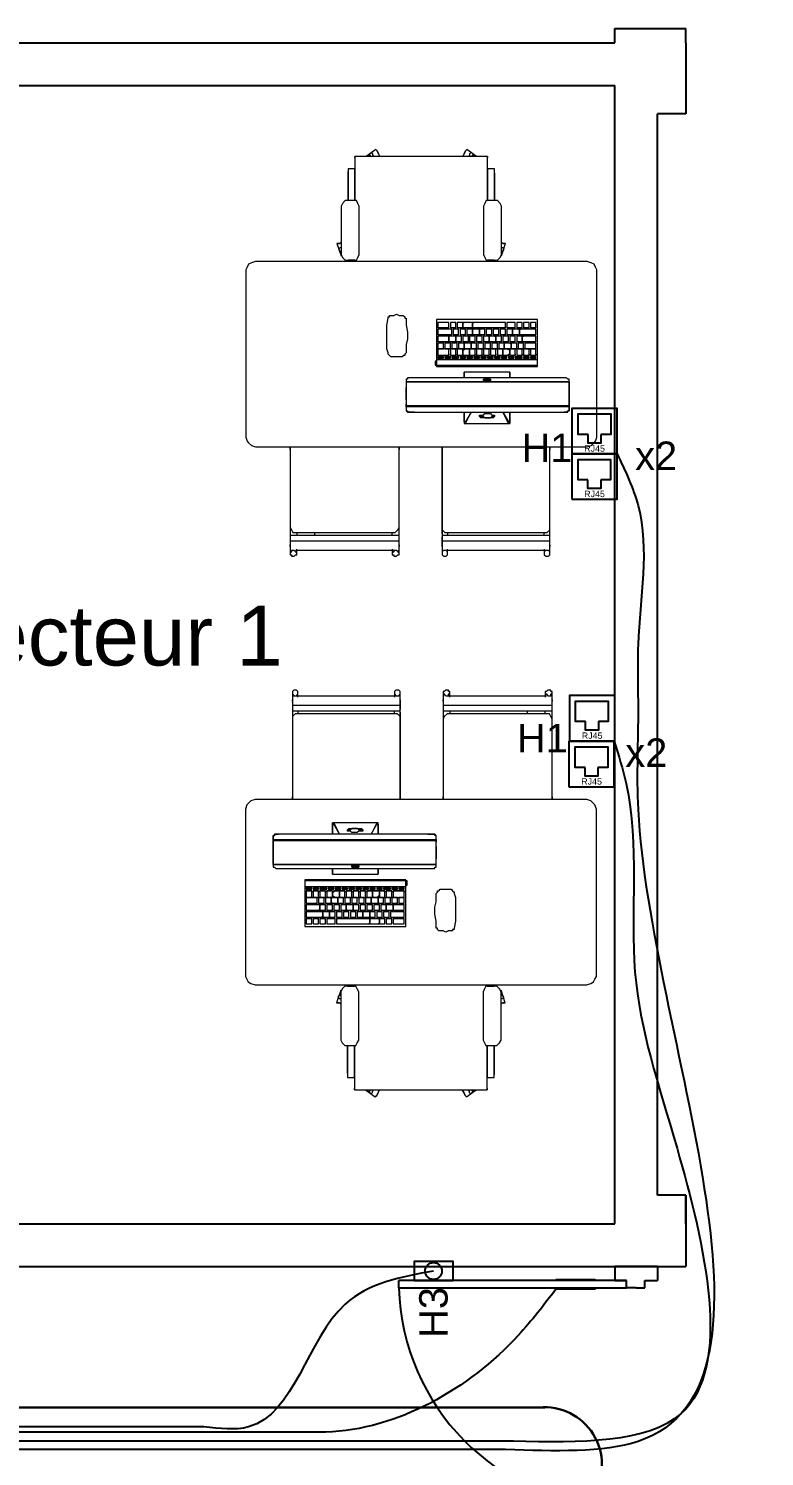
# Model space of a CAD drawing. Header units: metres. Extents: x 131 to 1703, y 190 to 2058.
# Drawn here: x 1506.79 to 1509.38, y 1999.52 to 2004.54 of the extents above; entities that cross this region are included whole.
import ezdxf

# ---------------------------------------------------------------- set-up
doc = ezdxf.new("R2010")
doc.units = ezdxf.units.M
for name, color, linetype in [('Cables Lecteur de badge et autres', 7, 'Continuous'), ('Cables RJ45', 7, 'Continuous'), ('Lecteur de Badge & autres', 7, 'Continuous'), ('Mobilier', 7, 'Continuous'), ('Murs', 7, 'Continuous'), ('Noms Locaux', 7, 'Continuous'), ('Portes', 7, 'Continuous'), ('Prise RJ45', 7, 'Continuous')]:
    doc.layers.add(name, color=color, linetype=linetype)
doc.layers.add('Chemin de cable', color=7, linetype='Continuous', lineweight=30)
doc.styles.get("Standard").update_dxf_attribs({"font": 'arial.ttf'})

# ---------------------------------------------------------------- blocks, each defined once
blk = doc.blocks.new('Table avec ordinateur')
at = {"layer": 'Mobilier', "lineweight": 9}
for points in [[(1468.4144, 1994.5876), (1468.4027, 1994.5793)], [(1468.5361, 1994.5793), (1468.5244, 1994.5876)], [(1468.3894, 1994.5776), (1468.3894, 1994.5793), (1468.3894, 1994.5776), (1468.3894, 1994.576), (1468.3894, 1994.571), (1468.3894, 1994.5676), (1468.3894, 1994.566), (1468.3894, 1994.5643), (1468.3894, 1994.551), (1468.3894, 1994.5493), (1468.3894, 1994.546), (1468.3894, 1994.5426), (1468.3894, 1994.526), (1468.3894, 1994.5543), (1468.3894, 1994.561), (1468.3894, 1994.5643), (1468.3811, 1994.5643), (1468.3811, 1994.561), (1468.3811, 1994.5543), (1468.3811, 1994.5576), (1468.3811, 1994.561), (1468.3811, 1994.556), (1468.3811, 1994.5543), (1468.3811, 1994.5493), (1468.3811, 1994.5426), (1468.3811, 1994.526), (1468.3811, 1994.5543)], [(1468.5494, 1994.5793), (1468.3894, 1994.5793)], [(1468.4127, 1994.5793), (1468.4111, 1994.581), (1468.4111, 1994.5826), (1468.4094, 1994.5843), (1468.4061, 1994.581), (1468.4077, 1994.581), (1468.4077, 1994.5793)], [(1468.5311, 1994.5793), (1468.5311, 1994.581), (1468.5327, 1994.581), (1468.5294, 1994.5843), (1468.5277, 1994.5826), (1468.5277, 1994.581), (1468.5261, 1994.5793)], [(1468.5577, 1994.5543), (1468.5577, 1994.526), (1468.5577, 1994.5426), (1468.5577, 1994.5493), (1468.5577, 1994.5543), (1468.5577, 1994.5576), (1468.5577, 1994.5593), (1468.5577, 1994.5576), (1468.5577, 1994.5543), (1468.5577, 1994.5593), (1468.5577, 1994.5626), (1468.5577, 1994.5643), (1468.5494, 1994.5643), (1468.5494, 1994.5626), (1468.5494, 1994.5593), (1468.5494, 1994.5543), (1468.5494, 1994.526), (1468.5494, 1994.5426), (1468.5494, 1994.546), (1468.5494, 1994.5493), (1468.5494, 1994.551), (1468.5494, 1994.5643), (1468.5494, 1994.566), (1468.5494, 1994.5676), (1468.5494, 1994.571), (1468.5494, 1994.576), (1468.5494, 1994.5776), (1468.5494, 1994.5793), (1468.5494, 1994.5776)], [(1468.3811, 1994.561), (1468.3811, 1994.5593), (1468.3811, 1994.5543), (1468.3811, 1994.5493), (1468.3811, 1994.5426)], [(1468.5577, 1994.5593), (1468.5577, 1994.556), (1468.5577, 1994.5543), (1468.5577, 1994.5493), (1468.5577, 1994.5426)], [(1468.3677, 1994.4743), (1468.3727, 1994.4593)], [(1468.3727, 1994.4693), (1468.3711, 1994.4693), (1468.3694, 1994.4676), (1468.3711, 1994.4643), (1468.3727, 1994.4643), (1468.3727, 1994.466)], [(1468.5661, 1994.4593), (1468.5711, 1994.4743)], [(1468.5661, 1994.466), (1468.5661, 1994.4643), (1468.5677, 1994.4643), (1468.5694, 1994.4676), (1468.5677, 1994.4693), (1468.5661, 1994.4693)], [(1468.3727, 1994.4593), (1468.3727, 1994.4593)], [(1468.3894, 1994.4526), (1468.3894, 1994.4543), (1468.3811, 1994.4543)], [(1468.5577, 1994.4543), (1468.5494, 1994.4543), (1468.5494, 1994.4526)], [(1468.5661, 1994.4593), (1468.5661, 1994.4593)], [(1468.4894, 1994.3793), (1468.4894, 1994.3793)], [(1468.5027, 1994.3726), (1468.4894, 1994.3726)], [(1468.5061, 1994.3643), (1468.4894, 1994.3643)], [(1468.5027, 1994.3793), (1468.5027, 1994.3793)], [(1468.5044, 1994.3793), (1468.5044, 1994.3793)], [(1468.5111, 1994.3726), (1468.5044, 1994.3726)], [(1468.5044, 1994.3726), (1468.5044, 1994.3726)], [(1468.5061, 1994.371), (1468.5061, 1994.371)], [(1468.5061, 1994.3643), (1468.5061, 1994.3643)], [(1468.5144, 1994.3643), (1468.5077, 1994.3643)], [(1468.5127, 1994.3793), (1468.5127, 1994.3793)], [(1468.5711, 1994.3726), (1468.5327, 1994.3726), (1468.5311, 1994.3726), (1468.5211, 1994.3726), (1468.5194, 1994.3726), (1468.5127, 1994.3726)], [(1468.5127, 1994.3726), (1468.5127, 1994.3726)], [(1468.5144, 1994.371), (1468.5144, 1994.371)], [(1468.5144, 1994.3643), (1468.5144, 1994.3643)], [(1468.5227, 1994.3643), (1468.5161, 1994.3643)], [(1468.5194, 1994.3793), (1468.5211, 1994.3793)], [(1468.5194, 1994.3726), (1468.5194, 1994.3743)], [(1468.5211, 1994.3726), (1468.5211, 1994.3726)], [(1468.5227, 1994.371), (1468.5227, 1994.371)], [(1468.5227, 1994.3643), (1468.5227, 1994.3643)], [(1468.5461, 1994.3643), (1468.5394, 1994.3643), (1468.5377, 1994.3643), (1468.5327, 1994.3643), (1468.5311, 1994.3643), (1468.5244, 1994.3643)], [(1468.5311, 1994.3793), (1468.5311, 1994.3793)], [(1468.5311, 1994.3793), (1468.5327, 1994.3793)], [(1468.5311, 1994.371), (1468.5311, 1994.371)], [(1468.5311, 1994.3643), (1468.5311, 1994.3643)], [(1468.5377, 1994.3643), (1468.5377, 1994.3643)], [(1468.5394, 1994.371), (1468.5394, 1994.371)], [(1468.5461, 1994.371), (1468.5461, 1994.371)], [(1468.5461, 1994.3643), (1468.5461, 1994.3643)], [(1468.5544, 1994.3643), (1468.5477, 1994.3643)], [(1468.5544, 1994.371), (1468.5544, 1994.371)], [(1468.5544, 1994.3643), (1468.5544, 1994.3643)], [(1468.5627, 1994.3643), (1468.5561, 1994.3643)], [(1468.5627, 1994.371), (1468.5627, 1994.371)], [(1468.5627, 1994.3643), (1468.5627, 1994.3643)], [(1468.5711, 1994.3643), (1468.5644, 1994.3643)], [(1468.5711, 1994.3793), (1468.5711, 1994.3793)], [(1468.5711, 1994.371), (1468.5711, 1994.371)], [(1468.5711, 1994.3643), (1468.5711, 1994.3643)], [(1468.5727, 1994.3793), (1468.5727, 1994.3793)], [(1468.5827, 1994.3726), (1468.5727, 1994.3726)], [(1468.5861, 1994.3643), (1468.5811, 1994.3643), (1468.5794, 1994.3643), (1468.5727, 1994.3643)], [(1468.5794, 1994.371), (1468.5794, 1994.371)], [(1468.5794, 1994.3643), (1468.5794, 1994.3643)], [(1468.5827, 1994.3793), (1468.5827, 1994.3793)], [(1468.5844, 1994.3793), (1468.5844, 1994.3793)], [(1468.5911, 1994.3726), (1468.5844, 1994.3726)], [(1468.5844, 1994.3726), (1468.5844, 1994.3726)], [(1468.5861, 1994.371), (1468.5877, 1994.371), (1468.5877, 1994.3643), (1468.5894, 1994.3643), (1468.6077, 1994.3643), (1468.6077, 1994.371), (1468.5894, 1994.371), (1468.5877, 1994.371), (1468.5894, 1994.371)], [(1468.5861, 1994.3643), (1468.5861, 1994.3643)], [(1468.6077, 1994.3643), (1468.5894, 1994.3643), (1468.5877, 1994.3643)], [(1468.5927, 1994.3793), (1468.5927, 1994.3793)], [(1468.5994, 1994.3726), (1468.5927, 1994.3726)], [(1468.5927, 1994.3726), (1468.5927, 1994.3726)], [(1468.6011, 1994.3793), (1468.6011, 1994.3793)], [(1468.6077, 1994.3726), (1468.6011, 1994.3726)], [(1468.6011, 1994.3726), (1468.6011, 1994.3726)], [(1468.6077, 1994.371), (1468.6077, 1994.371)], [(1468.5177, 1994.356), (1468.5111, 1994.356), (1468.5094, 1994.356), (1468.5044, 1994.356), (1468.5027, 1994.356), (1468.4894, 1994.356)], [(1468.4961, 1994.3476), (1468.4894, 1994.3476)], [(1468.4961, 1994.3543), (1468.4961, 1994.3543)], [(1468.4961, 1994.3476), (1468.4961, 1994.3476)], [(1468.5044, 1994.3476), (1468.4977, 1994.3476)], [(1468.5027, 1994.3626), (1468.5027, 1994.3626)], [(1468.5027, 1994.3576), (1468.5027, 1994.356)], [(1468.5044, 1994.3543), (1468.5044, 1994.3543)], [(1468.5044, 1994.3476), (1468.5044, 1994.3476)], [(1468.5127, 1994.3476), (1468.5061, 1994.3476)], [(1468.5094, 1994.356), (1468.5094, 1994.356)], [(1468.5111, 1994.3626), (1468.5111, 1994.3626)], [(1468.5127, 1994.3543), (1468.5127, 1994.3543)], [(1468.5127, 1994.3476), (1468.5127, 1994.3476)], [(1468.5361, 1994.3476), (1468.5294, 1994.3476), (1468.5277, 1994.3476), (1468.5227, 1994.3476), (1468.5211, 1994.3476), (1468.5144, 1994.3476)], [(1468.5177, 1994.3626), (1468.5177, 1994.3626)], [(1468.5177, 1994.356), (1468.5177, 1994.356)], [(1468.5261, 1994.356), (1468.5194, 1994.356)], [(1468.5211, 1994.3543), (1468.5211, 1994.3543)], [(1468.5211, 1994.3476), (1468.5211, 1994.3476)], [(1468.5261, 1994.3626), (1468.5261, 1994.3626)], [(1468.5261, 1994.356), (1468.5261, 1994.356)], [(1468.5344, 1994.356), (1468.5277, 1994.356)], [(1468.5277, 1994.3476), (1468.5277, 1994.3476)], [(1468.5294, 1994.3543), (1468.5294, 1994.3543)], [(1468.5344, 1994.3626), (1468.5344, 1994.3626)], [(1468.5344, 1994.356), (1468.5344, 1994.356)], [(1468.5427, 1994.356), (1468.5361, 1994.356)], [(1468.5361, 1994.3543), (1468.5361, 1994.3543)], [(1468.5361, 1994.3476), (1468.5361, 1994.3476)], [(1468.5444, 1994.3476), (1468.5377, 1994.3476)], [(1468.5427, 1994.3626), (1468.5427, 1994.3626)], [(1468.5427, 1994.356), (1468.5427, 1994.356)], [(1468.5577, 1994.356), (1468.5527, 1994.356), (1468.5511, 1994.356), (1468.5444, 1994.356)], [(1468.5444, 1994.3543), (1468.5444, 1994.3543)], [(1468.5444, 1994.3476), (1468.5444, 1994.3476)], [(1468.5527, 1994.3476), (1468.5461, 1994.3476)], [(1468.5511, 1994.3626), (1468.5511, 1994.3626)], [(1468.5511, 1994.356), (1468.5511, 1994.356)], [(1468.5527, 1994.3543), (1468.5527, 1994.3543)], [(1468.5527, 1994.3476), (1468.5527, 1994.3476)], [(1468.5611, 1994.3476), (1468.5544, 1994.3476)], [(1468.5577, 1994.3626), (1468.5594, 1994.3626)], [(1468.5577, 1994.356), (1468.5577, 1994.356)], [(1468.5661, 1994.356), (1468.5594, 1994.356)], [(1468.5611, 1994.3543), (1468.5611, 1994.3543)], [(1468.5611, 1994.3476), (1468.5611, 1994.3476)], [(1468.5761, 1994.3476), (1468.5711, 1994.3476), (1468.5694, 1994.3476), (1468.5627, 1994.3476)], [(1468.5661, 1994.3626), (1468.5661, 1994.3626)], [(1468.5661, 1994.356), (1468.5661, 1994.356)], [(1468.5744, 1994.356), (1468.5677, 1994.356)], [(1468.5694, 1994.3543), (1468.5694, 1994.3543)], [(1468.5694, 1994.3476), (1468.5694, 1994.3476)], [(1468.5744, 1994.3626), (1468.5744, 1994.3626)], [(1468.5744, 1994.356), (1468.5744, 1994.356)], [(1468.5827, 1994.356), (1468.5761, 1994.356)], [(1468.5761, 1994.3543), (1468.5777, 1994.3543)], [(1468.5761, 1994.3476), (1468.5761, 1994.3476)], [(1468.5844, 1994.3476), (1468.5777, 1994.3476)], [(1468.5827, 1994.3626), (1468.5827, 1994.3626)], [(1468.5827, 1994.356), (1468.5827, 1994.356)], [(1468.6077, 1994.356), (1468.5927, 1994.356), (1468.5911, 1994.356), (1468.5844, 1994.356)], [(1468.5844, 1994.3543), (1468.5844, 1994.3543)], [(1468.5844, 1994.3476), (1468.5844, 1994.3476)], [(1468.5927, 1994.3476), (1468.5861, 1994.3476)], [(1468.5911, 1994.3626), (1468.5911, 1994.356), (1468.5927, 1994.356), (1468.6077, 1994.356), (1468.6077, 1994.3626), (1468.5927, 1994.3626), (1468.5911, 1994.3626), (1468.5927, 1994.3626)], [(1468.5911, 1994.3626), (1468.5911, 1994.3626)], [(1468.5911, 1994.356), (1468.5911, 1994.356)], [(1468.5927, 1994.3543), (1468.5927, 1994.3543)], [(1468.5927, 1994.3476), (1468.5927, 1994.3476)], [(1468.6077, 1994.3476), (1468.5944, 1994.3476)], [(1468.6077, 1994.3626), (1468.6077, 1994.3626)], [(1468.6077, 1994.3543), (1468.6077, 1994.3543)], [(1468.4877, 1994.3326), (1468.4861, 1994.3326), (1468.4861, 1994.331), (1468.4861, 1994.3293), (1468.4861, 1994.3276), (1468.6094, 1994.3276), (1468.6094, 1994.3293), (1468.6094, 1994.331), (1468.6094, 1994.3326)], [(1468.6094, 1994.3343), (1468.4877, 1994.3343)], [(1468.4894, 1994.346), (1468.4894, 1994.346)], [(1468.5027, 1994.341), (1468.5027, 1994.3393), (1468.4894, 1994.3393), (1468.4894, 1994.341)], [(1468.4894, 1994.3376), (1468.4894, 1994.3376)], [(1468.4961, 1994.336), (1468.4894, 1994.336)], [(1468.4894, 1994.336), (1468.4894, 1994.336)], [(1468.4961, 1994.3376), (1468.4961, 1994.3376)], [(1468.4977, 1994.3376), (1468.4977, 1994.3376)], [(1468.5044, 1994.336), (1468.4994, 1994.336), (1468.4977, 1994.336)], [(1468.4977, 1994.336), (1468.4977, 1994.336)], [(1468.4994, 1994.336), (1468.4994, 1994.336)], [(1468.5027, 1994.346), (1468.5027, 1994.346)], [(1468.5044, 1994.346), (1468.5044, 1994.346)], [(1468.5111, 1994.341), (1468.5111, 1994.3393), (1468.5044, 1994.3393)], [(1468.5044, 1994.3393), (1468.5044, 1994.3393)], [(1468.5044, 1994.3376), (1468.5044, 1994.3376)], [(1468.5061, 1994.3376), (1468.5077, 1994.3376)], [(1468.5144, 1994.336), (1468.5127, 1994.336), (1468.5077, 1994.336), (1468.5061, 1994.336)], [(1468.5061, 1994.336), (1468.5061, 1994.336)], [(1468.5077, 1994.336), (1468.5077, 1994.336)], [(1468.5127, 1994.346), (1468.5127, 1994.346)], [(1468.5194, 1994.341), (1468.5194, 1994.3393), (1468.5127, 1994.3393)], [(1468.5127, 1994.3393), (1468.5127, 1994.3393)], [(1468.5127, 1994.3376), (1468.5144, 1994.3376)], [(1468.5161, 1994.3376), (1468.5161, 1994.3376)], [(1468.5227, 1994.336), (1468.5211, 1994.336), (1468.5161, 1994.336)], [(1468.5161, 1994.336), (1468.5161, 1994.336)], [(1468.5194, 1994.346), (1468.5211, 1994.346)], [(1468.5277, 1994.341), (1468.5277, 1994.3393), (1468.5261, 1994.3393), (1468.5211, 1994.3393), (1468.5194, 1994.3393)], [(1468.5211, 1994.3393), (1468.5211, 1994.3393)], [(1468.5211, 1994.3376), (1468.5227, 1994.3376)], [(1468.5244, 1994.3376), (1468.5244, 1994.3376)], [(1468.5311, 1994.336), (1468.5244, 1994.336)], [(1468.5244, 1994.336), (1468.5244, 1994.336)], [(1468.5277, 1994.346), (1468.5277, 1994.346)], [(1468.5344, 1994.341), (1468.5344, 1994.3393), (1468.5277, 1994.3393)], [(1468.5277, 1994.3393), (1468.5277, 1994.3393)], [(1468.5311, 1994.3376), (1468.5311, 1994.3376)], [(1468.5327, 1994.3376), (1468.5327, 1994.3376)], [(1468.5394, 1994.336), (1468.5327, 1994.336)], [(1468.5327, 1994.336), (1468.5327, 1994.336)], [(1468.5361, 1994.346), (1468.5361, 1994.346)], [(1468.5427, 1994.341), (1468.5427, 1994.3393), (1468.5361, 1994.3393)], [(1468.5361, 1994.3393), (1468.5361, 1994.3393)], [(1468.5394, 1994.3376), (1468.5394, 1994.3376)], [(1468.5411, 1994.3376), (1468.5411, 1994.3376)], [(1468.5477, 1994.336), (1468.5411, 1994.336)], [(1468.5411, 1994.336), (1468.5411, 1994.336)], [(1468.5444, 1994.346), (1468.5444, 1994.346)], [(1468.5511, 1994.341), (1468.5511, 1994.3393), (1468.5444, 1994.3393)], [(1468.5444, 1994.3393), (1468.5444, 1994.3393)], [(1468.5477, 1994.3376), (1468.5477, 1994.3376)], [(1468.5494, 1994.3376), (1468.5494, 1994.3376)], [(1468.5561, 1994.336), (1468.5494, 1994.336)], [(1468.5494, 1994.336), (1468.5494, 1994.336)], [(1468.5527, 1994.346), (1468.5527, 1994.346)], [(1468.5594, 1994.341), (1468.5594, 1994.3393), (1468.5527, 1994.3393)], [(1468.5527, 1994.3393), (1468.5527, 1994.3393)], [(1468.5561, 1994.3376), (1468.5561, 1994.3376)], [(1468.5577, 1994.3376), (1468.5577, 1994.3376)], [(1468.5644, 1994.336), (1468.5577, 1994.336)], [(1468.5577, 1994.336), (1468.5577, 1994.336)], [(1468.5611, 1994.346), (1468.5611, 1994.346)], [(1468.5677, 1994.341), (1468.5677, 1994.3393), (1468.5611, 1994.3393)], [(1468.5611, 1994.3393), (1468.5611, 1994.3393)], [(1468.5644, 1994.3376), (1468.5644, 1994.3376)], [(1468.5661, 1994.3376), (1468.5661, 1994.3376)], [(1468.5727, 1994.336), (1468.5661, 1994.336)], [(1468.5661, 1994.336), (1468.5661, 1994.336)], [(1468.5677, 1994.346), (1468.5677, 1994.346)], [(1468.5761, 1994.341), (1468.5744, 1994.3393), (1468.5694, 1994.3393), (1468.5677, 1994.3393)], [(1468.5694, 1994.3393), (1468.5694, 1994.3393)], [(1468.5727, 1994.3376), (1468.5727, 1994.3376)], [(1468.5744, 1994.3376), (1468.5744, 1994.3376)], [(1468.5811, 1994.336), (1468.5761, 1994.336), (1468.5744, 1994.336)], [(1468.5744, 1994.336), (1468.5744, 1994.336)], [(1468.5761, 1994.346), (1468.5761, 1994.346)], [(1468.5827, 1994.341), (1468.5827, 1994.3393), (1468.5761, 1994.3393)], [(1468.5761, 1994.3393), (1468.5761, 1994.3393)], [(1468.5761, 1994.336), (1468.5761, 1994.336)], [(1468.5811, 1994.3376), (1468.5811, 1994.3376)], [(1468.5827, 1994.3376), (1468.5844, 1994.3376)], [(1468.5911, 1994.336), (1468.5894, 1994.336), (1468.5844, 1994.336), (1468.5827, 1994.336)], [(1468.5827, 1994.336), (1468.5827, 1994.336)], [(1468.5844, 1994.346), (1468.5844, 1994.346)], [(1468.5911, 1994.341), (1468.5911, 1994.3393), (1468.5844, 1994.3393)], [(1468.5844, 1994.3393), (1468.5844, 1994.3393)], [(1468.5844, 1994.336), (1468.5844, 1994.336)], [(1468.5894, 1994.3376), (1468.5911, 1994.3376)], [(1468.5927, 1994.346), (1468.5927, 1994.346)], [(1468.5994, 1994.341), (1468.5994, 1994.3393), (1468.5927, 1994.3393)], [(1468.5927, 1994.3393), (1468.5927, 1994.3393)], [(1468.5927, 1994.3376), (1468.5927, 1994.3376)], [(1468.5994, 1994.336), (1468.5977, 1994.336), (1468.5927, 1994.336)], [(1468.5927, 1994.336), (1468.5927, 1994.336)], [(1468.5977, 1994.3376), (1468.5994, 1994.3376)], [(1468.6011, 1994.346), (1468.6011, 1994.346)], [(1468.6077, 1994.341), (1468.6077, 1994.3393), (1468.6011, 1994.3393)], [(1468.6011, 1994.3393), (1468.6011, 1994.3393)], [(1468.6011, 1994.3376), (1468.6011, 1994.3376)], [(1468.6077, 1994.336), (1468.6011, 1994.336)], [(1468.6011, 1994.336), (1468.6011, 1994.336)], [(1468.6077, 1994.3376), (1468.6077, 1994.3376)], [(1468.5761, 1994.3193), (1468.5761, 1994.3126), (1468.5761, 1994.3193), (1468.5211, 1994.3193), (1468.5211, 1994.3126), (1468.5211, 1994.3193)], [(1468.5211, 1994.3193), (1468.5211, 1994.3193)], [(1468.5761, 1994.3193), (1468.5761, 1994.3193)], [(1468.4511, 1994.3076), (1468.4511, 1994.306), (1468.4511, 1994.2793), (1468.4511, 1994.2726), (1468.4527, 1994.2726), (1468.4527, 1994.271), (1468.4544, 1994.271), (1468.4561, 1994.271), (1468.6411, 1994.271)], [(1468.6477, 1994.3026), (1468.6477, 1994.2726), (1468.6461, 1994.2726), (1468.6444, 1994.271), (1468.6427, 1994.271), (1468.6411, 1994.271), (1468.6427, 1994.271), (1468.6444, 1994.271), (1468.6461, 1994.2726), (1468.6477, 1994.2726), (1468.6477, 1994.2793), (1468.6461, 1994.2776), (1468.6444, 1994.2776), (1468.6427, 1994.2776), (1468.6411, 1994.2776), (1468.4561, 1994.2776), (1468.4544, 1994.2776), (1468.4527, 1994.2776), (1468.4511, 1994.2776), (1468.4511, 1994.2793), (1468.4511, 1994.281)], [(1468.4511, 1994.3026), (1468.4511, 1994.2726), (1468.4527, 1994.2726), (1468.4527, 1994.271), (1468.4544, 1994.271), (1468.4561, 1994.271), (1468.6411, 1994.271), (1468.6427, 1994.271), (1468.6444, 1994.271), (1468.6461, 1994.271), (1468.6461, 1994.2726), (1468.6477, 1994.2726)], [(1468.4511, 1994.286), (1468.4511, 1994.2993), (1468.4511, 1994.301)], [(1468.5444, 1994.3093), (1468.5444, 1994.3076)], [(1468.5527, 1994.3076), (1468.5527, 1994.3093), (1468.5511, 1994.3093), (1468.5494, 1994.3093), (1468.5477, 1994.3093), (1468.5461, 1994.3093), (1468.5477, 1994.3093), (1468.5494, 1994.3093), (1468.5494, 1994.311), (1468.5494, 1994.3093), (1468.5511, 1994.3093), (1468.5527, 1994.3093)], [(1468.6477, 1994.3076), (1468.6477, 1994.306), (1468.6477, 1994.2793), (1468.6477, 1994.281)], [(1468.6477, 1994.2793), (1468.6461, 1994.2776), (1468.6444, 1994.2776), (1468.6427, 1994.2776), (1468.6411, 1994.2776), (1468.4561, 1994.2776), (1468.4544, 1994.2776), (1468.4527, 1994.2776), (1468.4511, 1994.2776), (1468.4511, 1994.2793)], [(1468.4511, 1994.2726), (1468.4527, 1994.271), (1468.4544, 1994.271), (1468.4561, 1994.271)], [(1468.4611, 1994.271), (1468.4594, 1994.271), (1468.4527, 1994.271)], [(1468.4594, 1994.271), (1468.6377, 1994.271), (1468.6461, 1994.271)], [(1468.5227, 1994.2576), (1468.5294, 1994.271), (1468.5227, 1994.2593), (1468.5211, 1994.2593), (1468.5211, 1994.261), (1468.5211, 1994.2626), (1468.5211, 1994.2643), (1468.5211, 1994.266), (1468.5211, 1994.271), (1468.5211, 1994.266), (1468.5211, 1994.2643), (1468.5211, 1994.2626), (1468.5211, 1994.261), (1468.5211, 1994.2593), (1468.5211, 1994.2576), (1468.5227, 1994.2576), (1468.5761, 1994.2576)], [(1468.5394, 1994.266), (1468.5411, 1994.266), (1468.5427, 1994.266), (1468.5444, 1994.266), (1468.5461, 1994.2643), (1468.5477, 1994.2643), (1468.5494, 1994.2643), (1468.5527, 1994.2643), (1468.5544, 1994.266), (1468.5561, 1994.266), (1468.5577, 1994.266)], [(1468.3111, 1994.2293), (1468.3111, 1994.1326), (1468.3127, 1994.1293), (1468.3144, 1994.126), (1468.3194, 1994.126), (1468.4344, 1994.126), (1468.4377, 1994.126), (1468.4411, 1994.1293), (1468.4427, 1994.1326), (1468.4427, 1994.2293), (1468.4427, 1994.226), (1468.4427, 1994.2293)], [(1468.3111, 1994.226), (1468.3111, 1994.2293), (1468.3111, 1994.226), (1468.3111, 1994.126), (1468.3111, 1994.1243), (1468.3111, 1994.1176), (1468.3111, 1994.1126), (1468.3111, 1994.1093), (1468.3111, 1994.101)], [(1468.4944, 1994.2293), (1468.4944, 1994.1326), (1468.4944, 1994.1293), (1468.4977, 1994.126), (1468.5011, 1994.126), (1468.6177, 1994.126), (1468.6211, 1994.126), (1468.6244, 1994.1293), (1468.6244, 1994.1326), (1468.6244, 1994.2293), (1468.6244, 1994.226), (1468.6244, 1994.2293)], [(1468.4944, 1994.226), (1468.4944, 1994.2293), (1468.4944, 1994.226), (1468.4944, 1994.126), (1468.4944, 1994.1243), (1468.4944, 1994.1176), (1468.4944, 1994.1126), (1468.4944, 1994.1093), (1468.4944, 1994.101)], [(1468.4427, 1994.101), (1468.4427, 1994.1093), (1468.4427, 1994.1126), (1468.4427, 1994.1176), (1468.4427, 1994.126), (1468.4427, 1994.226)], [(1468.4427, 1994.226), (1468.4427, 1994.226)], [(1468.6244, 1994.101), (1468.6244, 1994.1093), (1468.6244, 1994.1126), (1468.6244, 1994.1176), (1468.6244, 1994.126), (1468.6244, 1994.226)], [(1468.6244, 1994.226), (1468.6244, 1994.226)], [(1468.3194, 1994.126), (1468.3194, 1994.1226)], [(1468.4344, 1994.1226), (1468.4344, 1994.1243), (1468.4344, 1994.126)], [(1468.5011, 1994.126), (1468.5011, 1994.1226)], [(1468.6177, 1994.1226), (1468.6177, 1994.1243), (1468.6177, 1994.126)], [(1468.3111, 1994.116), (1468.3111, 1994.1043), (1468.3127, 1994.1043)], [(1468.3111, 1994.1093), (1468.3111, 1994.111)], [(1468.3194, 1994.101), (1468.3194, 1994.106)], [(1468.4344, 1994.106), (1468.4344, 1994.101)], [(1468.4411, 1994.1043), (1468.4427, 1994.1043), (1468.4427, 1994.116)], [(1468.4944, 1994.116), (1468.4944, 1994.1043)], [(1468.4944, 1994.1093), (1468.4944, 1994.111)], [(1468.5011, 1994.101), (1468.5011, 1994.106)], [(1468.6177, 1994.106), (1468.6177, 1994.101)], [(1468.6244, 1994.1043), (1468.6244, 1994.116)], [(1468.4361, 1994.1043), (1468.4344, 1994.1043), (1468.3194, 1994.1043), (1468.3177, 1994.1043)], [(1468.4944, 1994.1043), (1468.4944, 1994.1043)], [(1468.5011, 1994.1043), (1468.5011, 1994.1043)], [(1468.6194, 1994.1043), (1468.6177, 1994.1043), (1468.5011, 1994.1043)], [(1468.6244, 1994.1043), (1468.6244, 1994.1043)]]:
    blk.add_lwpolyline(points, dxfattribs=at)
for points in [[(1468.4194, 1994.5793), (1468.4177, 1994.5826), (1468.4161, 1994.586), (1468.4144, 1994.5876), (1468.4161, 1994.586), (1468.4177, 1994.5826)], [(1468.5194, 1994.5793), (1468.5211, 1994.5826), (1468.5227, 1994.586), (1468.5244, 1994.5876), (1468.5227, 1994.586), (1468.5211, 1994.5826)], [(1468.3811, 1994.526), (1468.3777, 1994.526), (1468.3744, 1994.5226), (1468.3727, 1994.5193), (1468.3727, 1994.461), (1468.3744, 1994.4576), (1468.3777, 1994.4543), (1468.3811, 1994.4543), (1468.3861, 1994.4543), (1468.3911, 1994.4543), (1468.3927, 1994.4576), (1468.3944, 1994.461), (1468.3944, 1994.5193), (1468.3927, 1994.5226), (1468.3911, 1994.526), (1468.3861, 1994.526)], [(1468.5527, 1994.526), (1468.5477, 1994.526), (1468.5461, 1994.5226), (1468.5444, 1994.5193), (1468.5444, 1994.461), (1468.5461, 1994.4576), (1468.5477, 1994.4543), (1468.5527, 1994.4543), (1468.5577, 1994.4543), (1468.5611, 1994.4543), (1468.5644, 1994.4576), (1468.5661, 1994.461), (1468.5661, 1994.5193), (1468.5644, 1994.5226), (1468.5611, 1994.526), (1468.5577, 1994.526)], [(1468.3727, 1994.476), (1468.3711, 1994.4743), (1468.3677, 1994.4743), (1468.3711, 1994.4743)], [(1468.5661, 1994.476), (1468.5677, 1994.4743), (1468.5711, 1994.4743), (1468.5677, 1994.4743)], [(1468.2727, 1994.2293), (1468.6661, 1994.2293), (1468.6694, 1994.2293), (1468.6744, 1994.231), (1468.6777, 1994.2343), (1468.6794, 1994.236), (1468.6811, 1994.241), (1468.6811, 1994.2443), (1468.6811, 1994.4376), (1468.6811, 1994.4426), (1468.6794, 1994.446), (1468.6777, 1994.4493), (1468.6744, 1994.451), (1468.6694, 1994.4526), (1468.6661, 1994.4526), (1468.2727, 1994.4526), (1468.2694, 1994.4526), (1468.2644, 1994.451), (1468.2611, 1994.4493), (1468.2594, 1994.446), (1468.2577, 1994.4426), (1468.2577, 1994.4376), (1468.2577, 1994.2443), (1468.2577, 1994.241), (1468.2594, 1994.236), (1468.2611, 1994.2343), (1468.2644, 1994.231), (1468.2694, 1994.2293)], [(1468.4444, 1994.3376), (1468.4427, 1994.3376), (1468.4411, 1994.3376), (1468.4394, 1994.3376), (1468.4377, 1994.3376), (1468.4361, 1994.3376), (1468.4344, 1994.3376), (1468.4327, 1994.3376), (1468.4311, 1994.3393), (1468.4294, 1994.341), (1468.4294, 1994.3426), (1468.4277, 1994.3476), (1468.4277, 1994.3526), (1468.4277, 1994.3593), (1468.4277, 1994.3676), (1468.4277, 1994.376), (1468.4294, 1994.3843), (1468.4294, 1994.386), (1468.4311, 1994.386), (1468.4311, 1994.3876), (1468.4327, 1994.3876), (1468.4361, 1994.3876), (1468.4394, 1994.3893), (1468.4427, 1994.3876), (1468.4461, 1994.3876), (1468.4477, 1994.3876), (1468.4494, 1994.386), (1468.4494, 1994.3843), (1468.4511, 1994.3843), (1468.4511, 1994.376), (1468.4527, 1994.3676), (1468.4527, 1994.3593), (1468.4511, 1994.3526), (1468.4511, 1994.3476), (1468.4511, 1994.3426), (1468.4494, 1994.341), (1468.4494, 1994.3393), (1468.4477, 1994.3393), (1468.4461, 1994.3376)], [(1468.4877, 1994.3826), (1468.4877, 1994.3293), (1468.4877, 1994.3276), (1468.4877, 1994.326), (1468.6094, 1994.326), (1468.6094, 1994.3276), (1468.6094, 1994.3293), (1468.6094, 1994.3826)], [(1468.5027, 1994.3793), (1468.4894, 1994.3793), (1468.4894, 1994.3726), (1468.5027, 1994.3726)], [(1468.4894, 1994.371), (1468.4894, 1994.3643), (1468.5061, 1994.3643), (1468.5061, 1994.371)], [(1468.5111, 1994.3793), (1468.5044, 1994.3793), (1468.5044, 1994.3743), (1468.5044, 1994.3726), (1468.5111, 1994.3726)], [(1468.5077, 1994.371), (1468.5077, 1994.3643), (1468.5144, 1994.3643), (1468.5144, 1994.371)], [(1468.5194, 1994.3793), (1468.5127, 1994.3793), (1468.5127, 1994.3743), (1468.5127, 1994.3726), (1468.5194, 1994.3726)], [(1468.5161, 1994.371), (1468.5161, 1994.3643), (1468.5227, 1994.3643), (1468.5227, 1994.371)], [(1468.5311, 1994.3793), (1468.5211, 1994.3793), (1468.5194, 1994.3793), (1468.5194, 1994.3743), (1468.5194, 1994.3726), (1468.5211, 1994.3726), (1468.5311, 1994.3726)], [(1468.5244, 1994.371), (1468.5244, 1994.3643), (1468.5311, 1994.3643), (1468.5311, 1994.371)], [(1468.5711, 1994.3793), (1468.5327, 1994.3793), (1468.5311, 1994.3793), (1468.5311, 1994.3726), (1468.5327, 1994.3726), (1468.5711, 1994.3726)], [(1468.5311, 1994.371), (1468.5311, 1994.3643), (1468.5327, 1994.3643), (1468.5377, 1994.3643), (1468.5394, 1994.3643), (1468.5394, 1994.371), (1468.5377, 1994.371), (1468.5327, 1994.371)], [(1468.5394, 1994.371), (1468.5394, 1994.3643), (1468.5461, 1994.3643), (1468.5461, 1994.371)], [(1468.5477, 1994.371), (1468.5477, 1994.3643), (1468.5544, 1994.3643), (1468.5544, 1994.371)], [(1468.5561, 1994.371), (1468.5561, 1994.3643), (1468.5627, 1994.3643), (1468.5627, 1994.371)], [(1468.5644, 1994.371), (1468.5644, 1994.3643), (1468.5711, 1994.3643), (1468.5711, 1994.371)], [(1468.5827, 1994.3793), (1468.5727, 1994.3793), (1468.5727, 1994.3726), (1468.5827, 1994.3726)], [(1468.5727, 1994.371), (1468.5727, 1994.3643), (1468.5794, 1994.3643), (1468.5794, 1994.371)], [(1468.5794, 1994.371), (1468.5794, 1994.3643), (1468.5811, 1994.3643), (1468.5861, 1994.3643), (1468.5877, 1994.3643), (1468.5877, 1994.371), (1468.5861, 1994.371), (1468.5811, 1994.371)], [(1468.5911, 1994.3793), (1468.5844, 1994.3793), (1468.5844, 1994.3743), (1468.5844, 1994.3726), (1468.5911, 1994.3726)], [(1468.5994, 1994.3793), (1468.5927, 1994.3793), (1468.5927, 1994.3743), (1468.5927, 1994.3726), (1468.5994, 1994.3726)], [(1468.6077, 1994.3793), (1468.6011, 1994.3793), (1468.6011, 1994.3743), (1468.6011, 1994.3726), (1468.6077, 1994.3726)], [(1468.4894, 1994.3626), (1468.4894, 1994.356), (1468.5027, 1994.356), (1468.5027, 1994.3576), (1468.5027, 1994.3626)], [(1468.4894, 1994.3543), (1468.4894, 1994.3493), (1468.4894, 1994.3476), (1468.4961, 1994.3476), (1468.4961, 1994.3493), (1468.4961, 1994.3543)], [(1468.5027, 1994.346), (1468.5027, 1994.3476), (1468.4894, 1994.3476), (1468.4894, 1994.346), (1468.4894, 1994.341), (1468.4894, 1994.3393), (1468.5027, 1994.3393), (1468.5027, 1994.341)], [(1468.4977, 1994.3543), (1468.4977, 1994.3493), (1468.4977, 1994.3476), (1468.5044, 1994.3476), (1468.5044, 1994.3493), (1468.5044, 1994.3543)], [(1468.5027, 1994.3626), (1468.5027, 1994.356), (1468.5044, 1994.356), (1468.5094, 1994.356), (1468.5111, 1994.356), (1468.5111, 1994.3576), (1468.5111, 1994.3626), (1468.5094, 1994.3626), (1468.5044, 1994.3626)], [(1468.5111, 1994.346), (1468.5111, 1994.3476), (1468.5044, 1994.3476), (1468.5044, 1994.346), (1468.5044, 1994.341), (1468.5044, 1994.3393), (1468.5111, 1994.3393), (1468.5111, 1994.341)], [(1468.5061, 1994.3543), (1468.5061, 1994.3493), (1468.5061, 1994.3476), (1468.5127, 1994.3476), (1468.5127, 1994.3493), (1468.5127, 1994.3543)], [(1468.5111, 1994.3626), (1468.5111, 1994.356), (1468.5177, 1994.356), (1468.5177, 1994.3576), (1468.5177, 1994.3626)], [(1468.5194, 1994.346), (1468.5194, 1994.3476), (1468.5127, 1994.3476), (1468.5127, 1994.346), (1468.5127, 1994.341), (1468.5127, 1994.3393), (1468.5194, 1994.3393), (1468.5194, 1994.341)], [(1468.5144, 1994.3543), (1468.5144, 1994.3493), (1468.5144, 1994.3476), (1468.5211, 1994.3476), (1468.5211, 1994.3493), (1468.5211, 1994.3543)], [(1468.5194, 1994.3626), (1468.5194, 1994.356), (1468.5261, 1994.356), (1468.5261, 1994.3576), (1468.5261, 1994.3626)], [(1468.5277, 1994.346), (1468.5261, 1994.3476), (1468.5211, 1994.3476), (1468.5211, 1994.346), (1468.5194, 1994.346), (1468.5194, 1994.341), (1468.5194, 1994.3393), (1468.5211, 1994.3393), (1468.5261, 1994.3393), (1468.5277, 1994.3393), (1468.5277, 1994.341)], [(1468.5211, 1994.3543), (1468.5211, 1994.3493), (1468.5211, 1994.3476), (1468.5227, 1994.3476), (1468.5277, 1994.3476), (1468.5294, 1994.3476), (1468.5294, 1994.3493), (1468.5294, 1994.3543), (1468.5277, 1994.3543), (1468.5227, 1994.3543)], [(1468.5277, 1994.3626), (1468.5277, 1994.356), (1468.5344, 1994.356), (1468.5344, 1994.3576), (1468.5344, 1994.3626)], [(1468.5344, 1994.346), (1468.5344, 1994.3476), (1468.5277, 1994.3476), (1468.5277, 1994.346), (1468.5277, 1994.341), (1468.5277, 1994.3393), (1468.5344, 1994.3393), (1468.5344, 1994.341)], [(1468.5294, 1994.3543), (1468.5294, 1994.3493), (1468.5294, 1994.3476), (1468.5361, 1994.3476), (1468.5361, 1994.3493), (1468.5361, 1994.3543)], [(1468.5361, 1994.3626), (1468.5361, 1994.356), (1468.5427, 1994.356), (1468.5427, 1994.3576), (1468.5427, 1994.3626)], [(1468.5427, 1994.346), (1468.5427, 1994.3476), (1468.5361, 1994.3476), (1468.5361, 1994.346), (1468.5361, 1994.341), (1468.5361, 1994.3393), (1468.5427, 1994.3393), (1468.5427, 1994.341)], [(1468.5377, 1994.3543), (1468.5377, 1994.3493), (1468.5377, 1994.3476), (1468.5444, 1994.3476), (1468.5444, 1994.3493), (1468.5444, 1994.3543)], [(1468.5444, 1994.3626), (1468.5444, 1994.356), (1468.5511, 1994.356), (1468.5511, 1994.3576), (1468.5511, 1994.3626)], [(1468.5511, 1994.346), (1468.5511, 1994.3476), (1468.5444, 1994.3476), (1468.5444, 1994.346), (1468.5444, 1994.341), (1468.5444, 1994.3393), (1468.5511, 1994.3393), (1468.5511, 1994.341)], [(1468.5461, 1994.3543), (1468.5461, 1994.3493), (1468.5461, 1994.3476), (1468.5527, 1994.3476), (1468.5527, 1994.3493), (1468.5527, 1994.3543)], [(1468.5511, 1994.3626), (1468.5511, 1994.356), (1468.5527, 1994.356), (1468.5577, 1994.356), (1468.5594, 1994.356), (1468.5594, 1994.3576), (1468.5594, 1994.3626), (1468.5577, 1994.3626), (1468.5527, 1994.3626)], [(1468.5594, 1994.346), (1468.5594, 1994.3476), (1468.5527, 1994.3476), (1468.5527, 1994.346), (1468.5527, 1994.341), (1468.5527, 1994.3393), (1468.5594, 1994.3393), (1468.5594, 1994.341)], [(1468.5544, 1994.3543), (1468.5544, 1994.3493), (1468.5544, 1994.3476), (1468.5611, 1994.3476), (1468.5611, 1994.3493), (1468.5611, 1994.3543)], [(1468.5594, 1994.3626), (1468.5594, 1994.356), (1468.5661, 1994.356), (1468.5661, 1994.3576), (1468.5661, 1994.3626)], [(1468.5677, 1994.346), (1468.5677, 1994.3476), (1468.5611, 1994.3476), (1468.5611, 1994.346), (1468.5611, 1994.341), (1468.5611, 1994.3393), (1468.5677, 1994.3393), (1468.5677, 1994.341)], [(1468.5627, 1994.3543), (1468.5627, 1994.3493), (1468.5627, 1994.3476), (1468.5694, 1994.3476), (1468.5694, 1994.3493), (1468.5694, 1994.3543)], [(1468.5677, 1994.3626), (1468.5677, 1994.356), (1468.5744, 1994.356), (1468.5744, 1994.3576), (1468.5744, 1994.3626)], [(1468.5761, 1994.346), (1468.5744, 1994.346), (1468.5744, 1994.3476), (1468.5694, 1994.3476), (1468.5677, 1994.3476), (1468.5677, 1994.346), (1468.5677, 1994.341), (1468.5677, 1994.3393), (1468.5694, 1994.3393), (1468.5744, 1994.3393), (1468.5744, 1994.341), (1468.5761, 1994.341)], [(1468.5694, 1994.3543), (1468.5694, 1994.3493), (1468.5694, 1994.3476), (1468.5711, 1994.3476), (1468.5761, 1994.3476), (1468.5777, 1994.3476), (1468.5777, 1994.3493), (1468.5777, 1994.3543), (1468.5761, 1994.3543), (1468.5711, 1994.3543)], [(1468.5761, 1994.3626), (1468.5761, 1994.356), (1468.5827, 1994.356), (1468.5827, 1994.3576), (1468.5827, 1994.3626)], [(1468.5827, 1994.346), (1468.5827, 1994.3476), (1468.5761, 1994.3476), (1468.5761, 1994.346), (1468.5761, 1994.341), (1468.5761, 1994.3393), (1468.5827, 1994.3393), (1468.5827, 1994.341)], [(1468.5777, 1994.3543), (1468.5777, 1994.3493), (1468.5777, 1994.3476), (1468.5844, 1994.3476), (1468.5844, 1994.3493), (1468.5844, 1994.3543)], [(1468.5844, 1994.3626), (1468.5844, 1994.356), (1468.5911, 1994.356), (1468.5911, 1994.3576), (1468.5911, 1994.3626)], [(1468.5911, 1994.346), (1468.5911, 1994.3476), (1468.5844, 1994.3476), (1468.5844, 1994.346), (1468.5844, 1994.341), (1468.5844, 1994.3393), (1468.5911, 1994.3393), (1468.5911, 1994.341)], [(1468.5861, 1994.3543), (1468.5861, 1994.3493), (1468.5861, 1994.3476), (1468.5927, 1994.3476), (1468.5927, 1994.3493), (1468.5927, 1994.3543)], [(1468.5994, 1994.346), (1468.5994, 1994.3476), (1468.5927, 1994.3476), (1468.5927, 1994.346), (1468.5927, 1994.341), (1468.5927, 1994.3393), (1468.5994, 1994.3393), (1468.5994, 1994.341)], [(1468.5944, 1994.3543), (1468.5944, 1994.3493), (1468.5944, 1994.3476), (1468.6077, 1994.3476), (1468.6077, 1994.3493), (1468.6077, 1994.3543)], [(1468.6077, 1994.346), (1468.6077, 1994.3476), (1468.6011, 1994.3476), (1468.6011, 1994.346), (1468.6011, 1994.341), (1468.6011, 1994.3393), (1468.6077, 1994.3393), (1468.6077, 1994.341)], [(1468.4961, 1994.3376), (1468.4894, 1994.3376), (1468.4894, 1994.336), (1468.4961, 1994.336)], [(1468.5044, 1994.3376), (1468.4977, 1994.3376), (1468.4977, 1994.336), (1468.4994, 1994.336), (1468.5044, 1994.336)], [(1468.5144, 1994.3376), (1468.5127, 1994.3376), (1468.5077, 1994.3376), (1468.5061, 1994.3376), (1468.5061, 1994.336), (1468.5077, 1994.336), (1468.5127, 1994.336), (1468.5144, 1994.336)], [(1468.5227, 1994.3376), (1468.5211, 1994.3376), (1468.5161, 1994.3376), (1468.5161, 1994.336), (1468.5211, 1994.336), (1468.5227, 1994.336)], [(1468.5311, 1994.3376), (1468.5244, 1994.3376), (1468.5244, 1994.336), (1468.5311, 1994.336)], [(1468.5394, 1994.3376), (1468.5327, 1994.3376), (1468.5327, 1994.336), (1468.5394, 1994.336)], [(1468.5477, 1994.3376), (1468.5411, 1994.3376), (1468.5411, 1994.336), (1468.5477, 1994.336)], [(1468.5561, 1994.3376), (1468.5494, 1994.3376), (1468.5494, 1994.336), (1468.5561, 1994.336)], [(1468.5644, 1994.3376), (1468.5577, 1994.3376), (1468.5577, 1994.336), (1468.5644, 1994.336)], [(1468.5727, 1994.3376), (1468.5661, 1994.3376), (1468.5661, 1994.336), (1468.5727, 1994.336)], [(1468.5811, 1994.3376), (1468.5744, 1994.3376), (1468.5744, 1994.336), (1468.5761, 1994.336), (1468.5811, 1994.336)], [(1468.5911, 1994.3376), (1468.5894, 1994.3376), (1468.5844, 1994.3376), (1468.5827, 1994.3376), (1468.5827, 1994.336), (1468.5844, 1994.336), (1468.5894, 1994.336), (1468.5911, 1994.336)], [(1468.5994, 1994.3376), (1468.5977, 1994.3376), (1468.5927, 1994.3376), (1468.5927, 1994.336), (1468.5977, 1994.336), (1468.5994, 1994.336)], [(1468.6077, 1994.3376), (1468.6011, 1994.3376), (1468.6011, 1994.336), (1468.6077, 1994.336)], [(1468.6477, 1994.311), (1468.6461, 1994.311), (1468.6444, 1994.3126), (1468.6427, 1994.3126), (1468.6411, 1994.3126), (1468.4561, 1994.3126), (1468.4544, 1994.3126), (1468.4527, 1994.3126), (1468.4527, 1994.311), (1468.4511, 1994.311), (1468.4511, 1994.3076), (1468.6477, 1994.3076)], [(1468.6477, 1994.281), (1468.6477, 1994.3076), (1468.4511, 1994.3076), (1468.4511, 1994.281), (1468.4511, 1994.2793), (1468.4527, 1994.2793), (1468.4544, 1994.2793), (1468.4561, 1994.2793), (1468.6411, 1994.2793), (1468.6427, 1994.2793), (1468.6444, 1994.2793), (1468.6461, 1994.2793), (1468.6477, 1994.2793)], [(1468.5527, 1994.3093), (1468.5511, 1994.3093), (1468.5494, 1994.3093), (1468.5477, 1994.3093), (1468.5461, 1994.3093), (1468.5444, 1994.3093), (1468.5444, 1994.311), (1468.5461, 1994.311), (1468.5477, 1994.311), (1468.5494, 1994.311), (1468.5511, 1994.311), (1468.5527, 1994.311)], [(1468.5494, 1994.311), (1468.5477, 1994.311), (1468.5461, 1994.311), (1468.5444, 1994.311), (1468.5444, 1994.3093), (1468.5461, 1994.3093), (1468.5477, 1994.3093), (1468.5494, 1994.3093), (1468.5511, 1994.3093), (1468.5527, 1994.3093), (1468.5527, 1994.311), (1468.5511, 1994.311)], [(1468.5494, 1994.3093), (1468.5477, 1994.3076), (1468.5461, 1994.3076), (1468.5477, 1994.3093)], [(1468.5461, 1994.3076), (1468.5477, 1994.3076), (1468.5494, 1994.3093), (1468.5477, 1994.3093)], [(1468.5394, 1994.266), (1468.5394, 1994.2676), (1468.5411, 1994.2676), (1468.5427, 1994.2676), (1468.5444, 1994.2676), (1468.5461, 1994.2693), (1468.5477, 1994.2693), (1468.5494, 1994.2693), (1468.5527, 1994.2693), (1468.5544, 1994.2676), (1468.5561, 1994.2676), (1468.5577, 1994.2676), (1468.5577, 1994.266), (1468.5561, 1994.2643), (1468.5544, 1994.2643), (1468.5527, 1994.2643), (1468.5494, 1994.2643), (1468.5477, 1994.2643), (1468.5461, 1994.2643), (1468.5444, 1994.2643), (1468.5427, 1994.2643), (1468.5411, 1994.2643)], [(1468.5677, 1994.271), (1468.5744, 1994.2593), (1468.5761, 1994.2593), (1468.5761, 1994.261), (1468.5761, 1994.2626), (1468.5761, 1994.2643), (1468.5761, 1994.266), (1468.5761, 1994.271), (1468.5761, 1994.266), (1468.5761, 1994.2643), (1468.5761, 1994.2626), (1468.5761, 1994.261), (1468.5761, 1994.2593), (1468.5761, 1994.2576), (1468.5744, 1994.2576)], [(1468.3194, 1994.116), (1468.4344, 1994.116), (1468.4377, 1994.116), (1468.4411, 1994.116), (1468.4427, 1994.116), (1468.4427, 1994.1226), (1468.4411, 1994.1226), (1468.4377, 1994.1226), (1468.4344, 1994.1226), (1468.3194, 1994.1226), (1468.3144, 1994.1226), (1468.3127, 1994.1226), (1468.3111, 1994.1226), (1468.3111, 1994.116), (1468.3127, 1994.116), (1468.3144, 1994.116)], [(1468.4427, 1994.1093), (1468.4427, 1994.111)], [(1468.5011, 1994.116), (1468.6177, 1994.116), (1468.6211, 1994.116), (1468.6244, 1994.116), (1468.6244, 1994.1226), (1468.6211, 1994.1226), (1468.6177, 1994.1226), (1468.5011, 1994.1226), (1468.4977, 1994.1226), (1468.4944, 1994.1226), (1468.4944, 1994.116), (1468.4977, 1994.116)], [(1468.6244, 1994.1093), (1468.6244, 1994.111)], [(1468.3144, 1994.0976), (1468.3161, 1994.0976), (1468.3177, 1994.0993), (1468.3194, 1994.0993), (1468.3194, 1994.101), (1468.3177, 1994.1026), (1468.3161, 1994.1043), (1468.3144, 1994.1043), (1468.3127, 1994.1043), (1468.3127, 1994.1026), (1468.3111, 1994.101), (1468.3111, 1994.0993), (1468.3127, 1994.0993), (1468.3127, 1994.0976)], [(1468.4377, 1994.0976), (1468.4394, 1994.0976), (1468.4411, 1994.0993), (1468.4427, 1994.0993), (1468.4427, 1994.101), (1468.4411, 1994.1026), (1468.4394, 1994.1043), (1468.4377, 1994.1043), (1468.4361, 1994.1043), (1468.4361, 1994.1026), (1468.4344, 1994.101), (1468.4344, 1994.0993), (1468.4361, 1994.0993), (1468.4361, 1994.0976)], [(1468.4977, 1994.0976), (1468.4994, 1994.0976), (1468.5011, 1994.0993), (1468.5011, 1994.101), (1468.5011, 1994.1026), (1468.4994, 1994.1043), (1468.4977, 1994.1043), (1468.4961, 1994.1043), (1468.4944, 1994.1026), (1468.4944, 1994.101), (1468.4944, 1994.0993), (1468.4961, 1994.0976)], [(1468.6211, 1994.0976), (1468.6227, 1994.0976), (1468.6244, 1994.0993), (1468.6244, 1994.101), (1468.6244, 1994.1026), (1468.6227, 1994.1043), (1468.6211, 1994.1043), (1468.6194, 1994.1043), (1468.6177, 1994.1026), (1468.6177, 1994.101), (1468.6177, 1994.0993), (1468.6194, 1994.0976)]]:
    blk.add_lwpolyline(points, close=True, dxfattribs=at)
at = {"layer": 'Mobilier', "color": 252, "lineweight": 9, "true_color": 0x838383}
for points in [[(1468.4944, 1994.1243), (1468.4944, 1994.226)], [(1468.3411, 1994.1226), (1468.3411, 1994.126)], [(1468.4944, 1994.111), (1468.4944, 1994.121)]]:
    blk.add_lwpolyline(points, dxfattribs=at)
blk = doc.blocks.new('Cadre de porte')
at = {"layer": 'Portes'}
for p, q in [((1475.4108, 2002.3926), (1475.4608, 2002.3926)), ((1475.4108, 2002.3926), (1475.4108, 2002.2426)), ((1475.4608, 2002.3476), (1475.4608, 2002.3926)), ((1475.4858, 2002.3476), (1475.4608, 2002.3476)), ((1475.4858, 2002.3176), (1475.4858, 2002.3476)), ((1475.4608, 2002.2426), (1475.4608, 2002.2835)), ((1475.4608, 2002.2426), (1475.4608, 2002.2835)), ((1475.4858, 2002.2835), (1475.4608, 2002.2835)), ((1475.4858, 2002.3176), (1475.4858, 2002.2835)), ((1475.4108, 2002.2426), (1475.4608, 2002.2426))]:
    blk.add_line(p, q, dxfattribs=at)
blk = doc.blocks.new('Battant de porte')
at = {"layer": 'Portes'}
for p, q in [((1476.0711, 2003.4622), (1476.0962, 2003.4622)), ((1476.0711, 2003.4615), (1476.0711, 2003.4622)), ((1476.0711, 2003.4615), (1476.0711, 2002.6615)), ((1476.0962, 2003.4615), (1476.0962, 2003.4622)), ((1476.0962, 2002.6615), (1476.0962, 2003.4615)), ((1476.0711, 2002.6615), (1476.0962, 2002.6615))]:
    blk.add_line(p, q, dxfattribs=at)
blk.add_arc((1476.0962, 2002.6615), 0.801, 91.7926, 177.0715, dxfattribs=at)
blk = doc.blocks.new('PORT RJ45')
at = {"layer": 'Prise RJ45', "color": 30}
blk.add_line((130665.1, 190438.98), (130665.1, 190438.98), dxfattribs=at)
blk.add_lwpolyline([(130665.1, 190435.27), (130670.1, 190435.27), (130670.1, 190440.27), (130665.1, 190440.27)], close=True, dxfattribs=at)
for points in [[(130666.89, 190437.4), (130665.79, 190437.4), (130665.79, 190439.66), (130669.39, 190439.66), (130669.39, 190437.4), (130668.3, 190437.4)], [(130668.3, 190437.4), (130668.3, 190436.44), (130666.89, 190436.44), (130666.89, 190437.4)]]:
    blk.add_lwpolyline(points, dxfattribs=at)
blk.add_text('RJ45', height=0.7, dxfattribs=at).set_placement((130666.47, 190435.5))
blk = doc.blocks.new('Bouton de porte de sortie')
at = {"layer": 'Lecteur de Badge & autres'}
h = blk.add_hatch(dxfattribs=at)
h.set_pattern_fill('ANGLE', color=1)
h.set_pattern_definition([(0, (0, 0), (0, 6.985), [5.08, -1.905]), (90, (0, 0), (-6.985, 4e-16), [5.08, -1.905])])
h.paths.add_polyline_path([(1479.9339, 1987.402, 1), (1479.9929, 1987.402, 1)])
at = {"layer": 'Lecteur de Badge & autres', "color": 1}
blk.add_lwpolyline([(1479.8947, 1987.3683), (1480.032, 1987.3683), (1480.032, 1987.4357), (1479.8947, 1987.4357)], close=True, dxfattribs=at)
blk.add_circle((1479.9634, 1987.402), 0.0295, dxfattribs=at)

msp = doc.modelspace()

# ---------------------------------------------------------------- linework, layer by layer
at = {"layer": 'Cables Lecteur de badge et autres', "color": 1}
for p, q in [((1507.4102, 1999.6282), (1484.2424, 1999.6282)), ((1507.7787, 1999.6103), (1484.1978, 1999.6103))]:
    msp.add_line(p, q, dxfattribs=at)
for points in [[(1508.2175, 2000.1763), (1507.907, 2000.06), (1507.567, 1999.6282), (1507.4102, 1999.6282)], [(1508.6479, 2000.1127), (1508.5153, 1999.9499), (1507.8383, 1999.6103), (1507.7787, 1999.6103)]]:
    msp.add_spline(points, degree=3, dxfattribs=at)
at = {"layer": 'Cables RJ45', "color": 30}
for p, q in [((1508.4981, 1999.5779), (1485.7597, 1999.5779)), ((1508.4707, 1999.549), (1485.752, 1999.549))]:
    msp.add_line(p, q, dxfattribs=at)
for points in [[(1508.863, 2003.0483), (1508.9368, 2002.8661), (1508.9368, 2002.3771), (1508.9368, 2002.1548), (1508.9368, 2001.7982), (1508.9368, 1999.5775), (1508.4707, 1999.549)], [(1508.8525, 2002.0376), (1508.8946, 2001.8894), (1508.9259, 2001.2268), (1509.0738, 2000.6074), (1509.0877, 1999.6747), (1508.4981, 1999.5779)]]:
    msp.add_spline(points, degree=3, dxfattribs=at)
at = {"layer": 'Chemin de cable', "color": 5}
msp.add_line((1506.32, 1999.6965), (1508.6086, 1999.6965), dxfattribs=at)
msp.add_arc((1508.6086, 1999.4965), 0.2009, 264.4951, 95.5049, dxfattribs=at)
at = {"layer": 'Lecteur de Badge & autres', "color": 1}
for points in [[(1508.6479, 2000.1459), (1508.7852, 2000.1459), (1508.7852, 2000.1426), (1508.6479, 2000.1426)], [(1508.6479, 2000.116), (1508.7852, 2000.116), (1508.7852, 2000.1127), (1508.6479, 2000.1127)]]:
    msp.add_lwpolyline(points, close=True, dxfattribs=at)
at = {"layer": 'Murs'}
for p, q in [((1508.855, 2004.5426), (1509.105, 2004.5426)), ((1508.855, 2004.4926), (1508.855, 2004.5426)), ((1509.105, 2004.4926), (1509.105, 2004.5426)), ((1506.205, 2004.4926), (1508.855, 2004.4926)), ((1509.105, 2004.4926), (1509.105, 2004.2426)), ((1503.505, 2004.3426), (1508.855, 2004.3426)), ((1508.855, 2000.3426), (1508.855, 2004.3426)), ((1509.105, 2004.2426), (1509.005, 2004.2426)), ((1509.005, 2000.4426), (1509.005, 2004.2426)), ((1509.105, 2000.4426), (1509.005, 2000.4426)), ((1509.105, 2000.4426), (1509.105, 2000.1926)), ((1509.105, 2000.3426), (1509.105, 2000.4426)), ((1504.505, 2000.3426), (1508.855, 2000.3426)), ((1504.505, 2000.1926), (1508.855, 2000.1926)), ((1508.855, 2000.1926), (1509.005, 2000.1926)), ((1509.005, 2000.1926), (1509.105, 2000.1926))]:
    msp.add_line(p, q, dxfattribs=at)

# ---------------------------------------------------------------- block references
for name, p, xscale, yscale, zscale in [('Table avec ordinateur', (-2773.7234, -3811.8842), 2.915891811068052, 2.915891811068052, 2.915891811068052), ('PORT RJ45', (-2656.9025, -4068.0323), 0.03188002179658256, 0.03188002179658256, 0.03188002179658256), ('PORT RJ45', (-2656.9027, -4068.192), 0.03188002179658256, 0.03188002179658256, 0.03188002179658256), ('PORT RJ45', (-2656.9111, -4069.0414), 0.03188002179658256, 0.03188002179658256, 0.03188002179658256), ('PORT RJ45', (-2656.913, -4069.2023), 0.03188002179658256, 0.03188002179658256, 0.03188002179658256)]:
    msp.add_blockref(name, p, dxfattribs=dict(xscale=xscale, yscale=yscale, zscale=zscale))
at = {"xscale": 2.915891811068052, "yscale": 2.915891811068052, "zscale": 2.915891811068052, "rotation": 180}
msp.add_blockref('Table avec ordinateur', (5790.0708, 7816.7904), dxfattribs=at)
at = {"layer": 'Lecteur de Badge & autres', "color": 1}
msp.add_blockref('Bouton de porte de sortie', (28.2541, 12.7742), dxfattribs=at)
at = {"layer": 'Portes'}
for name, p, rotation in [('Cadre de porte', (-493.3875, 3475.6034), 270), ('Battant de porte', (3511.5575, 524.0464), 90.00000000006547)]:
    msp.add_blockref(name, p, dxfattribs=dict(at, rotation=rotation))

# ---------------------------------------------------------------- texts
at = {"layer": 'Cables RJ45', "color": 30}
for p in [(1508.9265, 2002.9913), (1508.892, 2001.948)]:
    msp.add_text('x2', height=0.1, dxfattribs=at).set_placement(p)
at = {"layer": 'Lecteur de Badge & autres', "color": 1}
msp.add_text('H3', height=0.1, rotation=90, dxfattribs=at).set_placement((1508.267, 1999.9413))
at = {"layer": 'Noms Locaux'}
msp.add_text('Sécretariat Directeur 1', height=0.21, dxfattribs=at).set_placement((1504.7526, 2002.3042))
at = {"layer": 'Prise RJ45', "color": 30}
for p in [(1508.5271, 2003.0191), (1508.511, 2001.9992)]:
    msp.add_text('H1', height=0.1, dxfattribs=at).set_placement(p)

doc.saveas('drawing.dxf')
